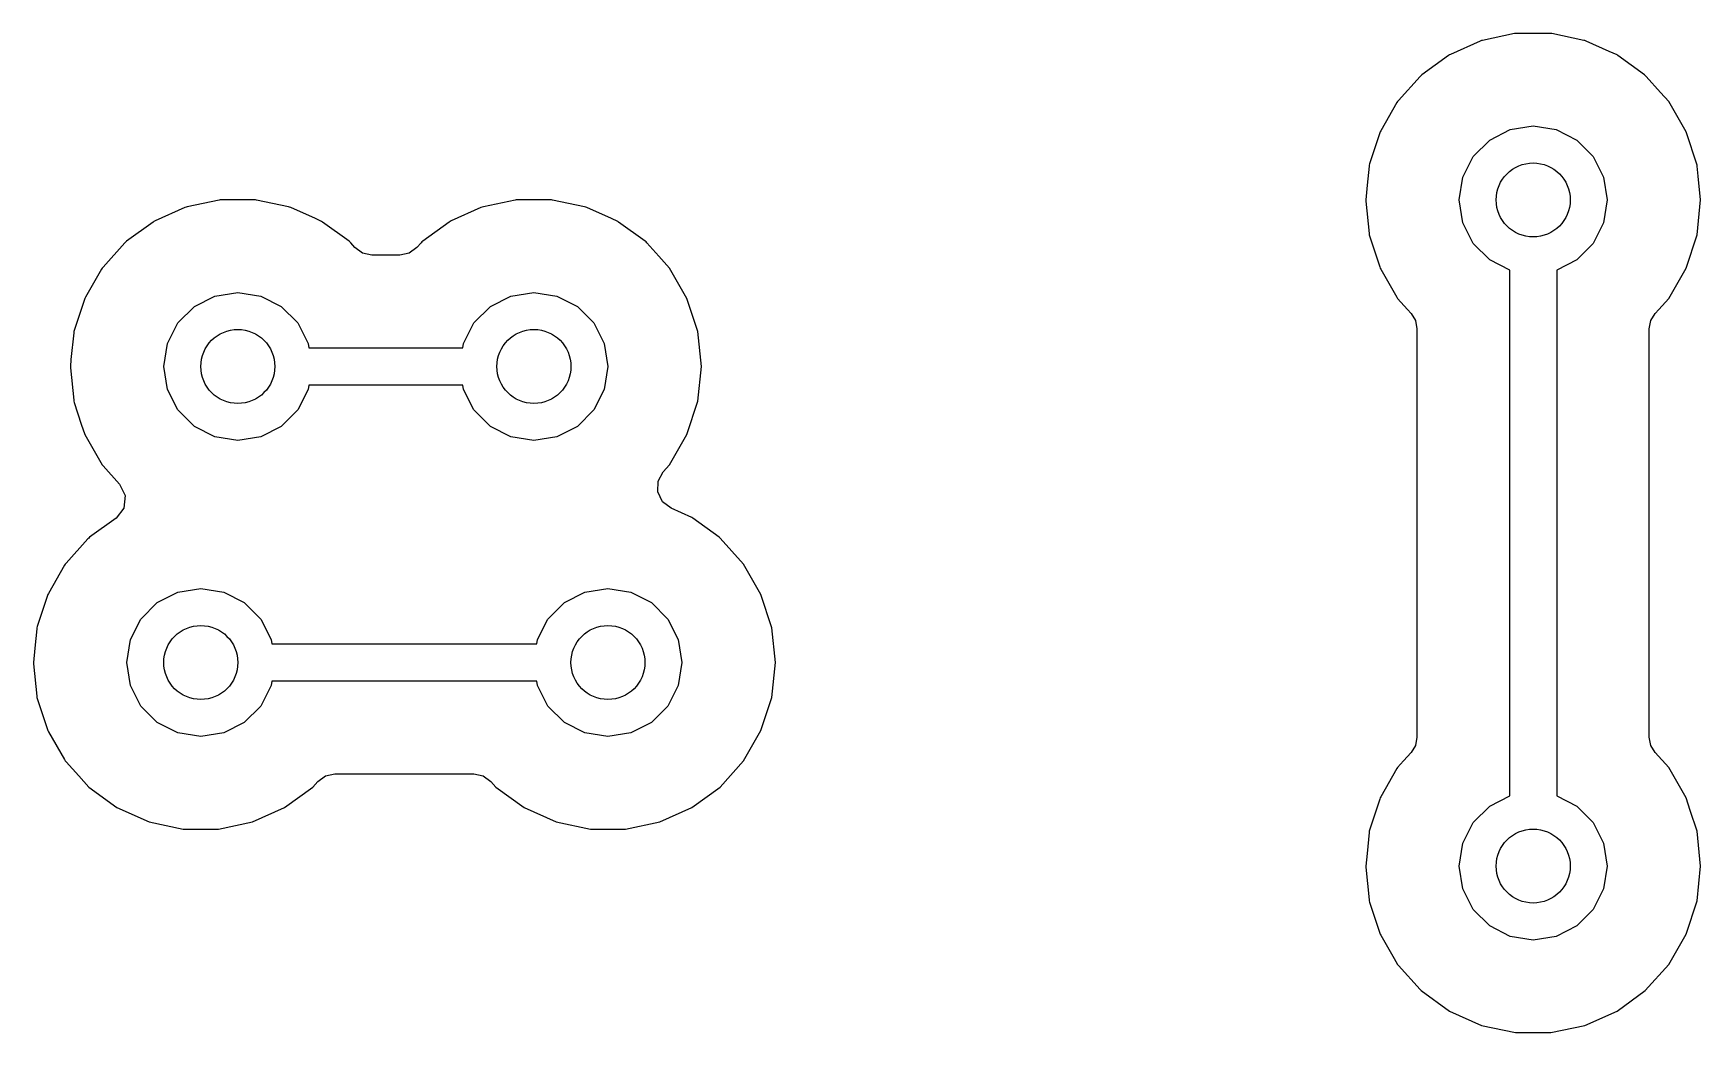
# Model space of a CAD drawing. Extents: x 98 to 198, y -146.7 to -46.7.
# Drawn here: x 165.69 to 174.71, y -92.1 to -86.7 of the extents above; entities that cross this region are included whole.
import ezdxf

# ---------------------------------------------------------------- set-up
doc = ezdxf.new("R2010")
doc.units = 0
doc.layers.add('BLACK', color=7, linetype='CONTINUOUS')

msp = doc.modelspace()

# ---------------------------------------------------------------- linework, layer by layer
at = {"layer": 'BLACK', "linetype": 'CONTINUOUS'}
for p, q in [((173.514, -86.7415), (173.353, -86.8132)), ((173.52, -86.7389), (173.514, -86.7415)), ((173.514, -86.7415), (173.514, -86.7415)), ((173.527, -86.7375), (173.52, -86.7389)), ((173.699, -86.7009), (173.527, -86.7375)), ((173.527, -86.7375), (173.527, -86.7375)), ((173.705, -86.6995), (173.699, -86.7009)), ((173.699, -86.7009), (173.699, -86.7009)), ((173.895, -86.6995), (173.705, -86.6995)), ((173.901, -86.7009), (173.895, -86.6995)), ((174.073, -86.7375), (173.901, -86.7009)), ((173.901, -86.7009), (173.901, -86.7009)), ((174.08, -86.7389), (174.073, -86.7375)), ((174.073, -86.7375), (174.073, -86.7375)), ((174.086, -86.7415), (174.08, -86.7389)), ((174.211, -86.7974), (174.086, -86.7415)), ((174.086, -86.7415), (174.086, -86.7415)), ((173.342, -86.8197), (173.199, -86.9233)), ((173.347, -86.8158), (173.342, -86.8197)), ((173.342, -86.8197), (173.342, -86.8197)), ((173.353, -86.8132), (173.347, -86.8158)), ((173.353, -86.8132), (173.353, -86.8132)), ((174.253, -86.8158), (174.211, -86.7974)), ((174.258, -86.8197), (174.253, -86.8158)), ((174.401, -86.9233), (174.258, -86.8197)), ((174.258, -86.8197), (174.258, -86.8197)), ((173.19, -86.9319), (173.072, -87.063)), ((173.194, -86.9271), (173.19, -86.9319)), ((173.19, -86.9319), (173.19, -86.9319)), ((173.199, -86.9233), (173.194, -86.9271)), ((173.199, -86.9233), (173.199, -86.9233)), ((174.406, -86.9271), (174.401, -86.9233)), ((174.401, -86.9233), (174.401, -86.9233)), ((174.41, -86.9319), (174.406, -86.9271)), ((174.488, -87.0186), (174.41, -86.9319)), ((174.41, -86.9319), (174.41, -86.9319)), ((174.533, -87.0678), (174.488, -87.0186)), ((173.064, -87.0734), (172.976, -87.2261)), ((173.067, -87.0678), (173.064, -87.0734)), ((173.064, -87.0734), (173.064, -87.0734)), ((173.072, -87.063), (173.067, -87.0678)), ((173.072, -87.063), (173.072, -87.063)), ((174.627, -87.2317), (174.533, -87.0678)), ((173.676, -87.2196), (173.8, -87.2)), ((173.8, -87.2), (173.924, -87.2196)), ((172.971, -87.2379), (172.916, -87.4056)), ((172.973, -87.2317), (172.971, -87.2379)), ((172.971, -87.2379), (172.971, -87.2379)), ((172.976, -87.2261), (172.973, -87.2317)), ((172.976, -87.2261), (172.976, -87.2261)), ((173.476, -87.3649), (173.565, -87.2764)), ((173.565, -87.2764), (173.676, -87.2196)), ((173.924, -87.2196), (174.035, -87.2764)), ((174.035, -87.2764), (174.124, -87.3649)), ((174.686, -87.4117), (174.627, -87.2317)), ((173.42, -87.4764), (173.476, -87.3649)), ((174.124, -87.3649), (174.18, -87.4764)), ((172.914, -87.4182), (172.903, -87.5196)), ((172.916, -87.4056), (172.914, -87.4117)), ((172.914, -87.4117), (172.914, -87.4182)), ((172.914, -87.4182), (172.914, -87.4182)), ((172.916, -87.4056), (172.916, -87.4056)), ((173.4, -87.6), (173.42, -87.4764)), ((174.18, -87.4764), (174.2, -87.6)), ((174.686, -87.4182), (174.686, -87.4117)), ((174.692, -87.4722), (174.686, -87.4182)), ((174.686, -87.4182), (174.686, -87.4182)), ((174.705, -87.6), (174.692, -87.4722)), ((172.903, -87.5196), (172.895, -87.6)), ((166.514, -87.6415), (166.353, -87.7132)), ((166.52, -87.6389), (166.514, -87.6415)), ((166.514, -87.6415), (166.514, -87.6415)), ((166.527, -87.6375), (166.52, -87.6389)), ((166.699, -87.6009), (166.527, -87.6375)), ((166.527, -87.6375), (166.527, -87.6375)), ((166.705, -87.5995), (166.699, -87.6009)), ((166.699, -87.6009), (166.699, -87.6009)), ((166.895, -87.5995), (166.705, -87.5995)), ((166.901, -87.6009), (166.895, -87.5995)), ((167.073, -87.6375), (166.901, -87.6009)), ((166.901, -87.6009), (166.901, -87.6009)), ((167.08, -87.6389), (167.073, -87.6375)), ((167.073, -87.6375), (167.073, -87.6375)), ((167.086, -87.6415), (167.08, -87.6389)), ((167.219, -87.7009), (167.086, -87.6415)), ((167.086, -87.6415), (167.086, -87.6415)), ((168.114, -87.6415), (167.953, -87.7132)), ((168.12, -87.6389), (168.114, -87.6415)), ((168.114, -87.6415), (168.114, -87.6415)), ((168.127, -87.6375), (168.12, -87.6389)), ((168.299, -87.6009), (168.127, -87.6375)), ((168.127, -87.6375), (168.127, -87.6375)), ((168.305, -87.5995), (168.299, -87.6009)), ((168.299, -87.6009), (168.299, -87.6009)), ((168.495, -87.5995), (168.305, -87.5995)), ((168.501, -87.6009), (168.495, -87.5995)), ((168.673, -87.6375), (168.501, -87.6009)), ((168.501, -87.6009), (168.501, -87.6009)), ((168.68, -87.6389), (168.673, -87.6375)), ((168.673, -87.6375), (168.673, -87.6375)), ((168.686, -87.6415), (168.68, -87.6389)), ((168.819, -87.7009), (168.686, -87.6415)), ((168.686, -87.6415), (168.686, -87.6415)), ((172.895, -87.6), (172.895, -87.6065)), ((172.895, -87.6065), (172.914, -87.7818)), ((173.42, -87.7236), (173.4, -87.6)), ((174.2, -87.6), (174.18, -87.7236)), ((174.686, -87.7883), (174.705, -87.6)), ((166.342, -87.7197), (166.199, -87.8233)), ((166.347, -87.7158), (166.342, -87.7197)), ((166.342, -87.7197), (166.342, -87.7197)), ((166.353, -87.7132), (166.347, -87.7158)), ((166.353, -87.7132), (166.353, -87.7132)), ((167.253, -87.7158), (167.219, -87.7009)), ((167.258, -87.7197), (167.253, -87.7158)), ((167.401, -87.8233), (167.258, -87.7197)), ((167.258, -87.7197), (167.258, -87.7197)), ((167.942, -87.7197), (167.799, -87.8233)), ((167.947, -87.7158), (167.942, -87.7197)), ((167.942, -87.7197), (167.942, -87.7197)), ((167.953, -87.7132), (167.947, -87.7158)), ((167.953, -87.7132), (167.953, -87.7132)), ((168.853, -87.7158), (168.819, -87.7009)), ((168.858, -87.7197), (168.853, -87.7158)), ((169.001, -87.8233), (168.858, -87.7197)), ((168.858, -87.7197), (168.858, -87.7197)), ((173.476, -87.8351), (173.42, -87.7236)), ((174.18, -87.7236), (174.124, -87.8351)), ((166.19, -87.8319), (166.072, -87.963)), ((166.194, -87.8271), (166.19, -87.8319)), ((166.19, -87.8319), (166.19, -87.8319)), ((166.199, -87.8233), (166.194, -87.8271)), ((166.199, -87.8233), (166.199, -87.8233)), ((167.406, -87.8271), (167.401, -87.8233)), ((167.401, -87.8233), (167.401, -87.8233)), ((167.41, -87.8319), (167.406, -87.8271)), ((167.433, -87.8569), (167.41, -87.8319)), ((167.41, -87.8319), (167.41, -87.8319)), ((167.79, -87.8319), (167.767, -87.8569)), ((167.794, -87.8271), (167.79, -87.8319)), ((167.79, -87.8319), (167.79, -87.8319)), ((167.799, -87.8233), (167.794, -87.8271)), ((167.799, -87.8233), (167.799, -87.8233)), ((169.006, -87.8271), (169.001, -87.8233)), ((169.001, -87.8233), (169.001, -87.8233)), ((169.01, -87.8319), (169.006, -87.8271)), ((169.075, -87.9039), (169.01, -87.8319)), ((169.01, -87.8319), (169.01, -87.8319)), ((172.914, -87.7818), (172.914, -87.7818)), ((172.914, -87.7818), (172.914, -87.7883)), ((172.914, -87.7883), (172.916, -87.7944)), ((172.916, -87.7944), (172.916, -87.7944)), ((172.916, -87.7944), (172.971, -87.9621)), ((173.565, -87.9236), (173.476, -87.8351)), ((174.124, -87.8351), (174.035, -87.9236)), ((174.627, -87.9683), (174.686, -87.7883)), ((167.474, -87.8872), (167.433, -87.8569)), ((167.525, -87.8979), (167.474, -87.8872)), ((167.675, -87.8979), (167.525, -87.8979)), ((167.726, -87.8872), (167.675, -87.8979)), ((167.767, -87.8569), (167.726, -87.8872)), ((169.133, -87.9678), (169.075, -87.9039)), ((173.673, -87.9787), (173.565, -87.9236)), ((174.035, -87.9236), (173.927, -87.9787)), ((166.064, -87.9734), (165.976, -88.1261)), ((166.067, -87.9678), (166.064, -87.9734)), ((166.064, -87.9734), (166.064, -87.9734)), ((166.072, -87.963), (166.067, -87.9678)), ((166.072, -87.963), (166.072, -87.963)), ((169.227, -88.1317), (169.133, -87.9678)), ((172.971, -87.9621), (172.973, -87.9683)), ((172.973, -87.9683), (172.976, -87.9739)), ((172.976, -87.9739), (172.976, -87.9739)), ((172.976, -87.9739), (173.064, -88.1261)), ((173.673, -90.8213), (173.673, -87.9787)), ((173.927, -87.9787), (173.927, -90.8213)), ((174.533, -88.1322), (174.627, -87.9683)), ((166.676, -88.1196), (166.8, -88.1)), ((166.8, -88.1), (166.924, -88.1196)), ((168.276, -88.1196), (168.4, -88.1)), ((168.4, -88.1), (168.524, -88.1196)), ((165.971, -88.1379), (165.916, -88.3056)), ((165.973, -88.1317), (165.971, -88.1379)), ((165.971, -88.1379), (165.971, -88.1379)), ((165.976, -88.1261), (165.973, -88.1317)), ((165.976, -88.1261), (165.976, -88.1261)), ((166.476, -88.2649), (166.565, -88.1764)), ((166.565, -88.1764), (166.676, -88.1196)), ((166.924, -88.1196), (167.035, -88.1764)), ((167.035, -88.1764), (167.124, -88.2649)), ((168.076, -88.2649), (168.165, -88.1764)), ((168.165, -88.1764), (168.276, -88.1196)), ((168.524, -88.1196), (168.635, -88.1764)), ((168.635, -88.1764), (168.724, -88.2649)), ((169.286, -88.3117), (169.227, -88.1317)), ((173.064, -88.1261), (173.067, -88.1322)), ((173.067, -88.1322), (173.121, -88.1919)), ((173.121, -88.1919), (173.141, -88.2135)), ((174.459, -88.2135), (174.479, -88.1919)), ((174.479, -88.1919), (174.533, -88.1322)), ((166.42, -88.3764), (166.476, -88.2649)), ((167.124, -88.2649), (167.18, -88.3764)), ((168.02, -88.3764), (168.076, -88.2649)), ((168.724, -88.2649), (168.78, -88.3764)), ((173.141, -88.2135), (173.164, -88.252)), ((173.164, -88.252), (173.172, -88.2965)), ((173.172, -88.2965), (173.172, -90.5035)), ((174.427, -88.2965), (174.436, -88.252)), ((174.427, -90.5035), (174.427, -88.2965)), ((174.436, -88.252), (174.459, -88.2135)), ((165.914, -88.3182), (165.898, -88.463)), ((165.916, -88.3056), (165.914, -88.3117)), ((165.914, -88.3117), (165.914, -88.3182)), ((165.914, -88.3182), (165.914, -88.3182)), ((165.916, -88.3056), (165.916, -88.3056)), ((166.4, -88.5), (166.42, -88.3764)), ((167.18, -88.3764), (167.184, -88.3984)), ((168.016, -88.3984), (168.02, -88.3764)), ((168.78, -88.3764), (168.8, -88.5)), ((169.305, -88.5), (169.286, -88.3117)), ((165.898, -88.463), (165.895, -88.5)), ((167.184, -88.3984), (168.016, -88.3984)), ((165.895, -88.5), (165.895, -88.5065)), ((165.895, -88.5065), (165.914, -88.6818)), ((166.42, -88.6236), (166.4, -88.5)), ((168.8, -88.5), (168.78, -88.6236)), ((169.286, -88.6883), (169.305, -88.5)), ((166.476, -88.7351), (166.42, -88.6236)), ((167.18, -88.6236), (167.124, -88.7351)), ((167.184, -88.6016), (167.18, -88.6236)), ((168.016, -88.6016), (167.184, -88.6016)), ((168.02, -88.6236), (168.016, -88.6016)), ((168.076, -88.7351), (168.02, -88.6236)), ((168.78, -88.6236), (168.724, -88.7351)), ((165.914, -88.6818), (165.914, -88.6818)), ((165.914, -88.6818), (165.914, -88.6883)), ((165.914, -88.6883), (165.916, -88.6944)), ((165.916, -88.6944), (165.916, -88.6944)), ((165.916, -88.6944), (165.954, -88.8117)), ((166.565, -88.8236), (166.476, -88.7351)), ((167.124, -88.7351), (167.035, -88.8236)), ((168.165, -88.8236), (168.076, -88.7351)), ((168.724, -88.7351), (168.635, -88.8236)), ((169.227, -88.8683), (169.286, -88.6883)), ((165.954, -88.8117), (165.973, -88.8683)), ((166.676, -88.8804), (166.565, -88.8236)), ((167.035, -88.8236), (166.924, -88.8804)), ((168.276, -88.8804), (168.165, -88.8236)), ((168.635, -88.8236), (168.524, -88.8804)), ((165.973, -88.8683), (166.067, -89.0322)), ((166.8, -88.9), (166.676, -88.8804)), ((166.924, -88.8804), (166.8, -88.9)), ((168.4, -88.9), (168.276, -88.8804)), ((168.524, -88.8804), (168.4, -88.9)), ((169.133, -89.0322), (169.227, -88.8683)), ((166.067, -89.0322), (166.072, -89.037)), ((166.072, -89.037), (166.072, -89.037)), ((166.072, -89.037), (166.161, -89.1364)), ((169.071, -89.1205), (169.099, -89.0696)), ((169.099, -89.0696), (169.133, -89.0322)), ((166.161, -89.1364), (166.191, -89.1978)), ((166.191, -89.1978), (166.184, -89.2658)), ((169.07, -89.1784), (169.071, -89.1205)), ((169.095, -89.2307), (169.07, -89.1784)), ((166.184, -89.2658), (166.142, -89.3197)), ((169.141, -89.2659), (169.095, -89.2307)), ((169.253, -89.3158), (169.141, -89.2659)), ((166.142, -89.3197), (165.999, -89.4233)), ((169.258, -89.3197), (169.253, -89.3158)), ((169.401, -89.4233), (169.258, -89.3197)), ((169.258, -89.3197), (169.258, -89.3197)), ((165.99, -89.4319), (165.872, -89.563)), ((165.994, -89.4271), (165.99, -89.4319)), ((165.99, -89.4319), (165.99, -89.4319)), ((165.999, -89.4233), (165.994, -89.4271)), ((165.999, -89.4233), (165.999, -89.4233)), ((169.406, -89.4271), (169.401, -89.4233)), ((169.401, -89.4233), (169.401, -89.4233)), ((169.533, -89.5678), (169.406, -89.4271)), ((165.864, -89.5734), (165.776, -89.7261)), ((165.867, -89.5678), (165.864, -89.5734)), ((165.864, -89.5734), (165.864, -89.5734)), ((165.872, -89.563), (165.867, -89.5678)), ((165.872, -89.563), (165.872, -89.563)), ((169.627, -89.7317), (169.533, -89.5678)), ((165.771, -89.7379), (165.716, -89.9056)), ((165.773, -89.7317), (165.771, -89.7379)), ((165.771, -89.7379), (165.771, -89.7379)), ((165.776, -89.7261), (165.773, -89.7317)), ((165.776, -89.7261), (165.776, -89.7261)), ((166.365, -89.7764), (166.476, -89.7196)), ((166.476, -89.7196), (166.6, -89.7)), ((166.6, -89.7), (166.724, -89.7196)), ((166.724, -89.7196), (166.835, -89.7764)), ((168.565, -89.7764), (168.676, -89.7196)), ((168.676, -89.7196), (168.8, -89.7)), ((168.8, -89.7), (168.924, -89.7196)), ((168.924, -89.7196), (169.035, -89.7764)), ((169.686, -89.9117), (169.627, -89.7317)), ((166.276, -89.8649), (166.365, -89.7764)), ((166.835, -89.7764), (166.924, -89.8649)), ((168.476, -89.8649), (168.565, -89.7764)), ((169.035, -89.7764), (169.124, -89.8649)), ((165.714, -89.9182), (165.703, -90.0228)), ((165.716, -89.9056), (165.714, -89.9117)), ((165.714, -89.9117), (165.714, -89.9182)), ((165.714, -89.9182), (165.714, -89.9182)), ((165.716, -89.9056), (165.716, -89.9056)), ((166.22, -89.9764), (166.276, -89.8649)), ((166.924, -89.8649), (166.98, -89.9764)), ((168.42, -89.9764), (168.476, -89.8649)), ((169.124, -89.8649), (169.18, -89.9764)), ((169.705, -90.1), (169.686, -89.9117)), ((166.2, -90.1), (166.22, -89.9764)), ((166.98, -89.9764), (166.984, -89.9984)), ((166.984, -89.9984), (168.416, -89.9984)), ((168.416, -89.9984), (168.42, -89.9764)), ((169.18, -89.9764), (169.2, -90.1)), ((165.703, -90.0228), (165.695, -90.1)), ((165.695, -90.1), (165.695, -90.1065)), ((166.22, -90.2236), (166.2, -90.1)), ((169.2, -90.1), (169.18, -90.2236)), ((169.686, -90.2883), (169.705, -90.1)), ((165.695, -90.1065), (165.714, -90.2818)), ((166.276, -90.3351), (166.22, -90.2236)), ((166.98, -90.2236), (166.924, -90.3351)), ((166.984, -90.2016), (166.98, -90.2236)), ((168.416, -90.2016), (166.984, -90.2016)), ((168.42, -90.2236), (168.416, -90.2016)), ((168.476, -90.3351), (168.42, -90.2236)), ((169.18, -90.2236), (169.124, -90.3351)), ((165.714, -90.2818), (165.714, -90.2818)), ((165.714, -90.2818), (165.714, -90.2883)), ((165.714, -90.2883), (165.716, -90.2944)), ((165.716, -90.2944), (165.716, -90.2944)), ((165.716, -90.2944), (165.771, -90.4621)), ((166.365, -90.4236), (166.276, -90.3351)), ((166.924, -90.3351), (166.835, -90.4236)), ((168.565, -90.4236), (168.476, -90.3351)), ((169.124, -90.3351), (169.035, -90.4236)), ((169.627, -90.4683), (169.686, -90.2883)), ((166.476, -90.4804), (166.365, -90.4236)), ((166.835, -90.4236), (166.724, -90.4804)), ((168.676, -90.4804), (168.565, -90.4236)), ((169.035, -90.4236), (168.924, -90.4804)), ((165.771, -90.4621), (165.773, -90.4683)), ((165.773, -90.4683), (165.776, -90.4739)), ((165.776, -90.4739), (165.776, -90.4739)), ((165.776, -90.4739), (165.863, -90.624)), ((166.6, -90.5), (166.476, -90.4804)), ((166.724, -90.4804), (166.6, -90.5)), ((168.8, -90.5), (168.676, -90.4804)), ((168.924, -90.4804), (168.8, -90.5)), ((169.533, -90.6322), (169.627, -90.4683)), ((173.164, -90.548), (173.141, -90.5865)), ((173.172, -90.5035), (173.164, -90.548)), ((174.436, -90.548), (174.427, -90.5035)), ((174.459, -90.5865), (174.436, -90.548)), ((165.863, -90.624), (165.867, -90.6322)), ((165.867, -90.6322), (165.872, -90.637)), ((165.872, -90.637), (165.872, -90.637)), ((165.872, -90.637), (165.94, -90.7128)), ((169.406, -90.7729), (169.533, -90.6322)), ((173.099, -90.6322), (173.067, -90.6678)), ((173.141, -90.5865), (173.099, -90.6322)), ((174.533, -90.6678), (174.459, -90.5865)), ((165.94, -90.7128), (165.994, -90.7729)), ((167.233, -90.7431), (167.274, -90.7128)), ((167.274, -90.7128), (167.325, -90.7021)), ((167.325, -90.7021), (168.075, -90.7021)), ((168.075, -90.7021), (168.126, -90.7128)), ((168.126, -90.7128), (168.167, -90.7431)), ((173.064, -90.6734), (172.976, -90.8261)), ((173.067, -90.6678), (173.064, -90.6734)), ((173.064, -90.6734), (173.064, -90.6734)), ((174.627, -90.8317), (174.533, -90.6678)), ((165.994, -90.7729), (166.147, -90.8842)), ((167.053, -90.8842), (167.206, -90.7729)), ((167.206, -90.7729), (167.233, -90.7431)), ((168.167, -90.7431), (168.194, -90.7729)), ((168.194, -90.7729), (168.347, -90.8842)), ((169.253, -90.8842), (169.406, -90.7729)), ((166.147, -90.8842), (166.32, -90.9611)), ((166.88, -90.9611), (167.053, -90.8842)), ((168.347, -90.8842), (168.52, -90.9611)), ((169.08, -90.9611), (169.253, -90.8842)), ((172.971, -90.8379), (172.916, -91.0056)), ((172.973, -90.8317), (172.971, -90.8379)), ((172.971, -90.8379), (172.971, -90.8379)), ((172.976, -90.8261), (172.973, -90.8317)), ((172.976, -90.8261), (172.976, -90.8261)), ((173.476, -90.9649), (173.565, -90.8764)), ((173.565, -90.8764), (173.673, -90.8213)), ((173.927, -90.8213), (174.035, -90.8764)), ((174.035, -90.8764), (174.124, -90.9649)), ((174.649, -90.9), (174.627, -90.8317)), ((174.686, -91.0117), (174.649, -90.9)), ((166.32, -90.9611), (166.505, -91.0005)), ((166.505, -91.0005), (166.688, -91.0005)), ((166.688, -91.0005), (166.695, -91.0005)), ((166.695, -91.0005), (166.88, -90.9611)), ((168.52, -90.9611), (168.705, -91.0005)), ((168.705, -91.0005), (168.888, -91.0005)), ((168.888, -91.0005), (168.895, -91.0005)), ((168.895, -91.0005), (169.08, -90.9611)), ((173.42, -91.0764), (173.476, -90.9649)), ((174.124, -90.9649), (174.18, -91.0764)), ((172.914, -91.0182), (172.902, -91.1319)), ((172.916, -91.0056), (172.914, -91.0117)), ((172.914, -91.0117), (172.914, -91.0182)), ((172.914, -91.0182), (172.914, -91.0182)), ((172.916, -91.0056), (172.916, -91.0056)), ((173.4, -91.2), (173.42, -91.0764)), ((174.18, -91.0764), (174.2, -91.2)), ((174.705, -91.2), (174.686, -91.0117)), ((172.902, -91.1319), (172.895, -91.2)), ((172.895, -91.2), (172.895, -91.2065)), ((172.895, -91.2065), (172.914, -91.3818)), ((173.42, -91.3236), (173.4, -91.2)), ((174.2, -91.2), (174.18, -91.3236)), ((174.686, -91.3883), (174.705, -91.2)), ((173.476, -91.4351), (173.42, -91.3236)), ((174.18, -91.3236), (174.124, -91.4351)), ((172.914, -91.3818), (172.914, -91.3818)), ((172.914, -91.3818), (172.914, -91.3883)), ((172.914, -91.3883), (172.916, -91.3944)), ((172.916, -91.3944), (172.916, -91.3944)), ((172.916, -91.3944), (172.952, -91.503)), ((173.565, -91.5236), (173.476, -91.4351)), ((174.124, -91.4351), (174.035, -91.5236)), ((174.627, -91.5683), (174.686, -91.3883)), ((172.952, -91.503), (172.973, -91.5683)), ((173.676, -91.5804), (173.565, -91.5236)), ((174.035, -91.5236), (173.924, -91.5804)), ((172.973, -91.5683), (172.976, -91.5739)), ((172.976, -91.5739), (172.976, -91.5739)), ((172.976, -91.5739), (173.048, -91.6991)), ((173.8, -91.6), (173.676, -91.5804)), ((173.924, -91.5804), (173.8, -91.6)), ((174.533, -91.7322), (174.627, -91.5683)), ((173.048, -91.6991), (173.067, -91.7322)), ((173.067, -91.7322), (173.072, -91.737)), ((173.072, -91.737), (173.072, -91.737)), ((173.072, -91.737), (173.189, -91.8671)), ((174.406, -91.8729), (174.533, -91.7322)), ((173.189, -91.8671), (173.194, -91.8729)), ((173.194, -91.8729), (173.347, -91.9842)), ((174.253, -91.9842), (174.406, -91.8729)), ((173.347, -91.9842), (173.52, -92.0611)), ((174.08, -92.0611), (174.253, -91.9842)), ((173.52, -92.0611), (173.705, -92.1005)), ((173.895, -92.1005), (174.08, -92.0611)), ((173.705, -92.1005), (173.888, -92.1005)), ((173.888, -92.1005), (173.895, -92.1005))]:
    msp.add_line(p, q, dxfattribs=at)
at = {"layer": 'BLACK'}
for centre in [(173.8, -87.6), (166.8, -88.5), (168.4, -88.5), (166.6, -90.1), (168.8, -90.1), (173.8, -91.2)]:
    msp.add_circle(centre, 0.2, dxfattribs=at)

doc.saveas('drawing.dxf')
